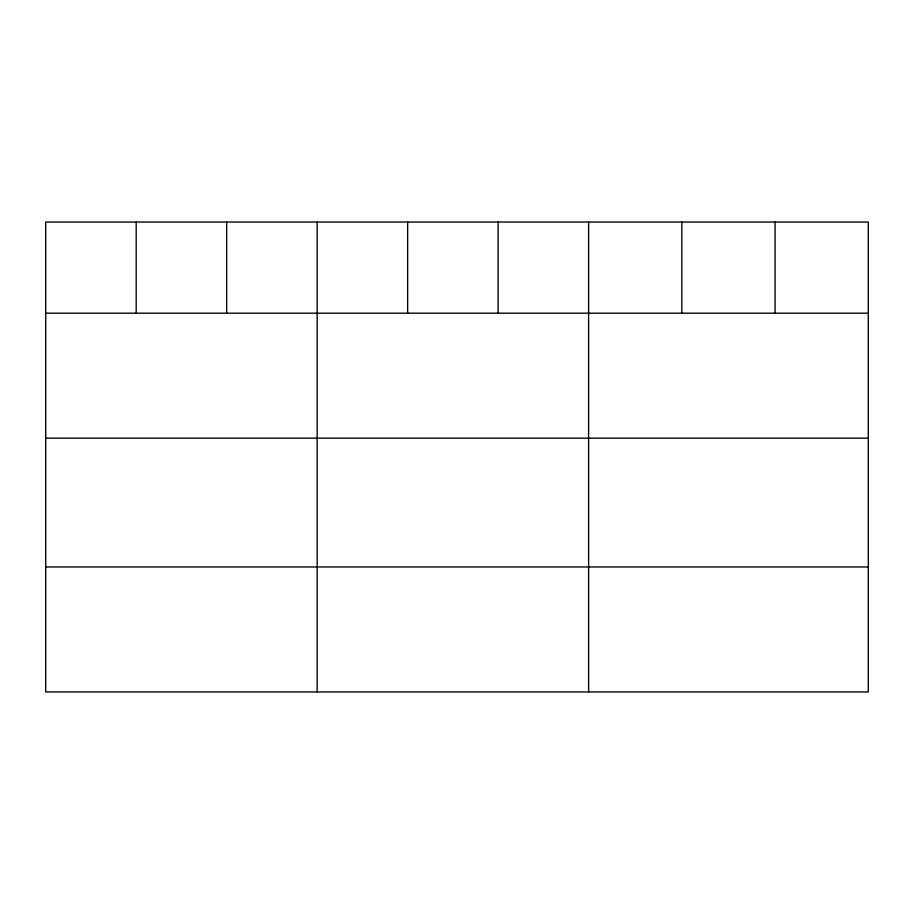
<?xml version="1.0" encoding="UTF-8"?>
<svg xmlns="http://www.w3.org/2000/svg" width="914" height="914" viewBox="0 0 914 914"><rect width="100%" height="100%" fill="white"/><g stroke="black" fill="none" stroke-linecap="round" stroke-linejoin="round"><path stroke-width="1.37" d="M868.3 313.182L868.3 691.944L45.7 691.944L45.7 222.056L868.3 222.056L868.3 313.182L45.7 313.182M45.7 438.172L868.3 438.172M45.7 566.954L868.3 566.954M775.072 222.056L775.072 313.182M681.844 222.056L681.844 313.182M588.616 222.056L588.616 691.944M498.13 222.056L498.13 313.182M407.644 222.056L407.644 313.182M317.158 222.056L317.158 691.944M226.672 222.056L226.672 313.182M136.186 222.056L136.186 313.182"/></g></svg>
